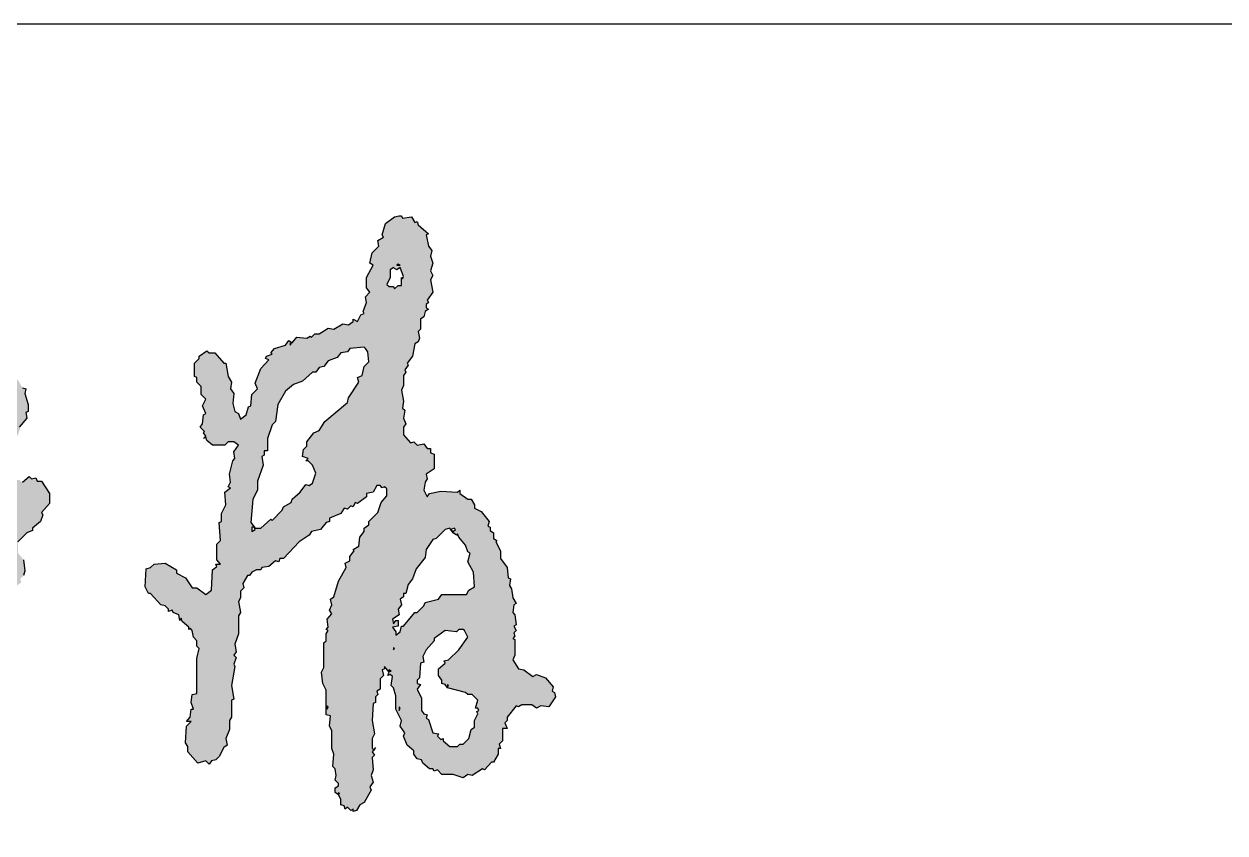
# Model space of a CAD drawing. Extents: x 36524600 to 36525730, y 2746759 to 2747713.
# Drawn here: x 36525607.57 to 36525613.44, y 2746864.18 to 2746868.13 of the extents above; entities that cross this region are included whole.
import ezdxf

# ---------------------------------------------------------------- set-up
doc = ezdxf.new("R2010")
doc.units = 0
doc.header["$LTSCALE"] = 1000
doc.header["$MEASUREMENT"] = 0
doc.layers.add('A0-13 图框-细线', color=7, linetype='Continuous')

# ---------------------------------------------------------------- blocks, each defined once
blk = doc.blocks.new('LYQ')
at = {"linetype": 'ByBlock'}
h = blk.add_hatch(color=7, dxfattribs=at)
h.dxf.hatch_style = 1
h.paths.add_polyline_path([(1323796.1, 391695.5), (1323802.1, 391703.5), (1323807.1, 391705.5), (1323812.1, 391713.5), (1323832.1, 391730.5), (1323833.1, 391734.5), (1323842.1, 391748.5), (1323841.1, 391752.5), (1323845.1, 391754.5), (1323847.1, 391762.5), (1323851.1, 391766.5), (1323850.1, 391775.5), (1323848.1, 391778.5), (1323847.1, 391779.5), (1323834.1, 391778.5), (1323832.1, 391775.5), (1323826.1, 391774.5), (1323823.1, 391770.5), (1323815.1, 391767.5), (1323811.1, 391762.5), (1323807.1, 391761.5), (1323804.1, 391757.5), (1323801.1, 391757.5), (1323792.1, 391749.5), (1323784.1, 391746.5), (1323777.1, 391740.5), (1323770.1, 391728.5), (1323768.1, 391713.5), (1323765.1, 391710.5), (1323761.1, 391698.5), (1323761.1, 391687.5), (1323758.1, 391687.5), (1323758.1, 391683.5), (1323756.1, 391682.5), (1323757.1, 391674.5), (1323752.1, 391660.5), (1323752.1, 391652.5), (1323748.1, 391644.5), (1323746.1, 391623.5), (1323750.1, 391618.5), (1323755.1, 391618.5), (1323764.1, 391626.5), (1323765.1, 391625.5), (1323774.1, 391634.5), (1323775.1, 391637.5), (1323782.1, 391641.5), (1323783.1, 391644.5), (1323790.1, 391650.5), (1323795.1, 391657.5), (1323798.1, 391656.5), (1323801.1, 391658.5), (1323804.1, 391667.5), (1323801.1, 391674.5), (1323797.1, 391678.5), (1323795.1, 391678.5), (1323797.1, 391680.5), (1323792.1, 391682.5), (1323793.1, 391688.5), (1323796.1, 391691.5)], flags=0)
h.paths.add_polyline_path([(1323909.1, 391684.5), (1323906.1, 391685.5), (1323906.1, 391689.5), (1323903.1, 391689.5), (1323900.1, 391693.5), (1323894.1, 391692.5), (1323891.1, 391695.5), (1323888.1, 391694.5), (1323882.1, 391701.5), (1323882.1, 391708.5), (1323884.1, 391711.5), (1323882.1, 391716.5), (1323883.1, 391723.5), (1323881.1, 391725.5), (1323882.1, 391731.5), (1323880.1, 391741.5), (1323882.1, 391745.5), (1323882.1, 391754.5), (1323884.1, 391757.5), (1323883.1, 391759.5), (1323886.1, 391763.5), (1323885.1, 391765.5), (1323890.1, 391771.5), (1323892.1, 391782.5), (1323895.1, 391784.5), (1323896.1, 391787.5), (1323895.1, 391793.5), (1323897.1, 391795.5), (1323897.1, 391804.5), (1323900.1, 391806.5), (1323901.1, 391811.5), (1323904.1, 391813.5), (1323902.1, 391814.5), (1323902.1, 391817.5), (1323904.1, 391819.5), (1323903.1, 391821.5), (1323908.1, 391828.5), (1323906.1, 391839.5), (1323908.1, 391843.5), (1323906.1, 391847.5), (1323908.1, 391854.5), (1323906.1, 391860.5), (1323907.1, 391865.5), (1323904.1, 391869.5), (1323902.1, 391879.5), (1323904.1, 391880.5), (1323895.1, 391888.5), (1323894.1, 391891.5), (1323892.1, 391890.5), (1323889.1, 391895.5), (1323881.1, 391894.5), (1323880.1, 391896.5), (1323878.1, 391896.5), (1323874.1, 391895.5), (1323866.1, 391889.5), (1323863.1, 391879.5), (1323864.1, 391877.5), (1323859.1, 391874.5), (1323860.1, 391869.5), (1323854.1, 391863.5), (1323852.1, 391854.5), (1323855.1, 391852.5), (1323849.1, 391841.5), (1323849.1, 391832.5), (1323852.1, 391828.5), (1323848.1, 391824.5), (1323849.1, 391819.5), (1323846.1, 391811.5), (1323847.1, 391809.5), (1323844.1, 391808.5), (1323841.1, 391802.5), (1323837.1, 391804.5), (1323837.1, 391802.5), (1323833.1, 391799.5), (1323828.1, 391800.5), (1323820.1, 391795.5), (1323815.1, 391796.5), (1323807.1, 391791.5), (1323803.1, 391791.5), (1323800.1, 391788.5), (1323799.1, 391789.5), (1323796.1, 391787.5), (1323787.1, 391788.5), (1323783.1, 391783.5), (1323780.1, 391785.5), (1323777.1, 391781.5), (1323767.1, 391778.5), (1323764.1, 391774.5), (1323765.1, 391773.5), (1323760.1, 391771.5), (1323759.1, 391769.5), (1323762.1, 391768.5), (1323755.1, 391760.5), (1323750.1, 391747.5), (1323752.1, 391742.5), (1323747.1, 391737.5), (1323746.1, 391727.5), (1323744.1, 391726.5), (1323742.1, 391719.5), (1323737.1, 391715.5), (1323735.1, 391720.5), (1323732.1, 391722.5), (1323730.1, 391729.5), (1323731.1, 391738.5), (1323728.1, 391742.5), (1323729.1, 391748.5), (1323726.1, 391753.5), (1323724.1, 391765.5), (1323722.1, 391765.5), (1323714.1, 391774.5), (1323709.1, 391774.5), (1323707.1, 391776.5), (1323700.1, 391771.5), (1323700.1, 391769.5), (1323696.1, 391765.5), (1323696.1, 391753.5), (1323698.1, 391752.5), (1323698.1, 391748.5), (1323702.1, 391744.5), (1323702.1, 391737.5), (1323706.1, 391733.5), (1323703.1, 391727.5), (1323706.1, 391720.5), (1323704.1, 391719.5), (1323703.1, 391711.5), (1323701.1, 391708.5), (1323705.1, 391704.5), (1323704.1, 391703.5), (1323706.1, 391700.5), (1323704.1, 391698.5), (1323706.1, 391699.5), (1323707.1, 391696.5), (1323712.1, 391692.5), (1323723.1, 391692.5), (1323726.1, 391695.5), (1323731.1, 391695.5), (1323735.1, 391692.5), (1323731.1, 391686.5), (1323732.1, 391680.5), (1323730.1, 391678.5), (1323727.1, 391666.5), (1323728.1, 391659.5), (1323726.1, 391655.5), (1323728.1, 391654.5), (1323723.1, 391650.5), (1323724.1, 391639.5), (1323720.1, 391631.5), (1323720.1, 391624.5), (1323718.1, 391623.5), (1323719.1, 391607.5), (1323716.1, 391604.5), (1323716.1, 391590.5), (1323719.1, 391586.5), (1323715.1, 391586.5), (1323716.1, 391584.5), (1323712.1, 391581.5), (1323711.1, 391563.5), (1323706.1, 391559.5), (1323698.1, 391565.5), (1323694.1, 391565.5), (1323688.1, 391574.5), (1323680.1, 391578.5), (1323680.1, 391581.5), (1323670.1, 391587.5), (1323660.1, 391586.5), (1323657.1, 391583.5), (1323653.1, 391582.5), (1323652.1, 391566.5), (1323655.1, 391560.5), (1323657.1, 391560.5), (1323666.1, 391550.5), (1323670.1, 391549.5), (1323673.1, 391546.5), (1323673.1, 391544.5), (1323676.1, 391545.5), (1323677.1, 391543.5), (1323682.1, 391541.5), (1323683.1, 391536.5), (1323684.1, 391538.5), (1323685.1, 391535.5), (1323691.1, 391530.5), (1323691.1, 391528.5), (1323692.1, 391529.5), (1323694.1, 391527.5), (1323695.1, 391521.5), (1323698.1, 391518.5), (1323698.1, 391513.5), (1323700.1, 391511.5), (1323698.1, 391502.5), (1323698.1, 391471.5), (1323694.1, 391470.5), (1323693.1, 391463.5), (1323695.1, 391457.5), (1323693.1, 391457.5), (1323692.1, 391450.5), (1323689.1, 391446.5), (1323693.1, 391446.5), (1323689.1, 391442.5), (1323688.1, 391427.5), (1323690.1, 391424.5), (1323690.1, 391419.5), (1323699.1, 391409.5), (1323706.1, 391411.5), (1323709.1, 391408.5), (1323711.1, 391411.5), (1323715.1, 391412.5), (1323718.1, 391415.5), (1323722.1, 391423.5), (1323725.1, 391425.5), (1323724.1, 391431.5), (1323727.1, 391439.5), (1323727.1, 391447.5), (1323729.1, 391450.5), (1323729.1, 391465.5), (1323731.1, 391466.5), (1323729.1, 391478.5), (1323732.1, 391495.5), (1323731.1, 391497.5), (1323733.1, 391503.5), (1323731.1, 391505.5), (1323733.1, 391508.5), (1323732.1, 391515.5), (1323735.1, 391524.5), (1323735.1, 391540.5), (1323737.1, 391543.5), (1323735.1, 391553.5), (1323737.1, 391556.5), (1323737.1, 391562.5), (1323740.1, 391565.5), (1323739.1, 391569.5), (1323743.1, 391576.5), (1323745.1, 391576.5), (1323747.1, 391579.5), (1323751.1, 391581.5), (1323755.1, 391581.5), (1323756.1, 391583.5), (1323762.1, 391584.5), (1323768.1, 391589.5), (1323771.1, 391588.5), (1323772.1, 391591.5), (1323775.1, 391591.5), (1323789.1, 391606.5), (1323798.1, 391612.5), (1323800.1, 391615.5), (1323808.1, 391617.5), (1323813.1, 391623.5), (1323816.1, 391624.5), (1323816.1, 391627.5), (1323826.1, 391631.5), (1323829.1, 391636.5), (1323832.1, 391635.5), (1323835.1, 391638.5), (1323837.1, 391637.5), (1323839.1, 391641.5), (1323841.1, 391640.5), (1323849.1, 391646.5), (1323849.1, 391649.5), (1323855.1, 391650.5), (1323858.1, 391656.5), (1323861.1, 391656.5), (1323863.1, 391654.5), (1323865.1, 391655.5), (1323867.1, 391653.5), (1323867.1, 391647.5), (1323862.1, 391641.5), (1323859.1, 391632.5), (1323851.1, 391624.5), (1323851.1, 391621.5), (1323847.1, 391618.5), (1323847.1, 391615.5), (1323843.1, 391610.5), (1323842.1, 391602.5), (1323837.1, 391599.5), (1323838.1, 391598.5), (1323834.1, 391593.5), (1323834.1, 391589.5), (1323830.1, 391587.5), (1323831.1, 391583.5), (1323824.1, 391571.5), (1323820.1, 391557.5), (1323817.1, 391555.5), (1323818.1, 391550.5), (1323816.1, 391545.5), (1323818.1, 391542.5), (1323814.1, 391537.5), (1323815.1, 391530.5), (1323813.1, 391528.5), (1323815.1, 391527.5), (1323813.1, 391524.5), (1323813.1, 391518.5), (1323811.1, 391516.5), (1323811.1, 391494.5), (1323809.1, 391490.5), (1323810.1, 391480.5), (1323813.1, 391474.5), (1323813.1, 391452.5), (1323817.1, 391451.5), (1323816.1, 391442.5), (1323818.1, 391438.5), (1323818.1, 391422.5), (1323820.1, 391417.5), (1323819.1, 391406.5), (1323821.1, 391404.5), (1323822.1, 391398.5), (1323821.1, 391394.5), (1323824.1, 391391.5), (1323824.1, 391389.5), (1323821.1, 391387.5), (1323821.1, 391383.5), (1323824.1, 391381.5), (1323826.1, 391377.5), (1323826.1, 391372.5), (1323829.1, 391371.5), (1323830.1, 391368.5), (1323832.1, 391370.5), (1323835.1, 391367.5), (1323837.1, 391368.5), (1323837.1, 391366.5), (1323840.1, 391367.5), (1323843.1, 391372.5), (1323847.1, 391374.5), (1323853.1, 391385.5), (1323852.1, 391388.5), (1323855.1, 391392.5), (1323853.1, 391398.5), (1323855.1, 391403.5), (1323854.1, 391414.5), (1323856.1, 391416.5), (1323854.1, 391419.5), (1323855.8, 391421.6), (1323854.1, 391422.5), (1323854.1, 391431.5), (1323856.1, 391435.5), (1323854.1, 391447.5), (1323855.1, 391462.5), (1323857.1, 391463.5), (1323857.1, 391468.5), (1323859.1, 391470.5), (1323858.1, 391473.5), (1323861.1, 391475.5), (1323861.1, 391484.5), (1323864.1, 391487.5), (1323863.1, 391492.5), (1323865.1, 391493.5), (1323865.1, 391495.5), (1323868.3, 391491.6), (1323869.1, 391492.5), (1323871.1, 391491.5), (1323868.3, 391491.5), (1323869.1, 391490.5), (1323868.1, 391487.5), (1323870.1, 391488.5), (1323872.1, 391486.5), (1323871.1, 391478.5), (1323873.1, 391476.5), (1323875.1, 391469.5), (1323875.1, 391457.5), (1323880.1, 391447.5), (1323879.1, 391442.5), (1323883.1, 391436.5), (1323882.1, 391433.5), (1323885.1, 391425.5), (1323891.1, 391420.5), (1323891.1, 391417.5), (1323894.1, 391413.5), (1323898.1, 391412.5), (1323899.1, 391409.5), (1323905.1, 391404.5), (1323908.1, 391404.5), (1323909.1, 391402.5), (1323912.1, 391403.5), (1323916.1, 391399.5), (1323926.1, 391399.5), (1323935.1, 391396.5), (1323939.1, 391399.5), (1323943.1, 391398.5), (1323952.1, 391404.5), (1323954.1, 391403.5), (1323960.1, 391410.5), (1323962.1, 391410.5), (1323966.1, 391417.5), (1323966.1, 391422.5), (1323968.1, 391422.5), (1323967.1, 391426.5), (1323970.1, 391429.5), (1323970.1, 391440.5), (1323974.1, 391440.5), (1323972.1, 391445.5), (1323974.1, 391447.5), (1323974.1, 391450.5), (1323982.1, 391460.5), (1323984.1, 391459.5), (1323987.1, 391461.5), (1323996.1, 391461.5), (1324000.1, 391458.5), (1324004.1, 391460.5), (1324011.1, 391459.5), (1324017.1, 391468.5), (1324016.1, 391472.5), (1324014.1, 391473.5), (1324015.1, 391477.5), (1324008.1, 391485.5), (1324000.1, 391488.5), (1323997.1, 391486.5), (1323989.1, 391492.5), (1323984.1, 391493.5), (1323979.1, 391501.5), (1323981.1, 391505.5), (1323981.1, 391519.5), (1323979.1, 391520.5), (1323981.1, 391522.5), (1323980.1, 391525.5), (1323982.1, 391527.5), (1323980.1, 391531.5), (1323982.1, 391532.5), (1323981.1, 391541.5), (1323979.1, 391543.5), (1323980.1, 391550.5), (1323982.1, 391551.5), (1323979.1, 391556.5), (1323978.1, 391564.5), (1323976.1, 391567.5), (1323977.1, 391573.5), (1323975.1, 391574.5), (1323974.1, 391583.5), (1323968.1, 391591.5), (1323968.1, 391598.5), (1323964.1, 391606.5), (1323965.1, 391607.5), (1323962.1, 391609.5), (1323962.1, 391614.5), (1323959.1, 391616.5), (1323959.1, 391619.5), (1323957.1, 391620.5), (1323958.1, 391624.5), (1323951.1, 391633.5), (1323945.1, 391636.5), (1323945.1, 391639.5), (1323942.1, 391644.5), (1323939.1, 391644.5), (1323932.1, 391649.5), (1323932.1, 391652.5), (1323930.1, 391650.5), (1323915.1, 391651.5), (1323905.1, 391649.5), (1323903.1, 391646.5), (1323900.1, 391652.5), (1323901.1, 391659.5), (1323903.1, 391662.5), (1323902.1, 391666.5), (1323909.1, 391671.5)])
h.paths.add_polyline_path([(1323812.1, 391713.5), (1323807.1, 391705.5), (1323802.1, 391703.5), (1323796.1, 391695.5), (1323796.1, 391691.5), (1323793.1, 391688.5), (1323792.1, 391682.5), (1323797.1, 391680.5), (1323795.1, 391678.5), (1323797.1, 391678.5), (1323801.1, 391674.5), (1323804.1, 391667.5), (1323801.1, 391658.5), (1323798.1, 391656.5), (1323795.1, 391657.5), (1323790.1, 391650.5), (1323783.1, 391644.5), (1323782.1, 391641.5), (1323775.1, 391637.5), (1323774.1, 391634.5), (1323765.1, 391625.5), (1323764.1, 391626.5), (1323755.1, 391618.5), (1323750.1, 391618.5), (1323749.3, 391619.5), (1323749.1, 391619.5), (1323750.1, 391617.5), (1323747.1, 391615.5), (1323747.1, 391619.5), (1323749.3, 391619.5), (1323746.1, 391623.5), (1323748.1, 391644.5), (1323752.1, 391652.5), (1323752.1, 391660.5), (1323757.1, 391674.5), (1323756.1, 391682.5), (1323758.1, 391683.5), (1323758.1, 391687.5), (1323761.1, 391687.5), (1323761.1, 391698.5), (1323765.1, 391710.5), (1323768.1, 391713.5), (1323770.1, 391728.5), (1323777.1, 391740.5), (1323784.1, 391746.5), (1323792.1, 391749.5), (1323801.1, 391757.5), (1323804.1, 391757.5), (1323807.1, 391761.5), (1323811.1, 391762.5), (1323815.1, 391767.5), (1323823.1, 391770.5), (1323826.1, 391774.5), (1323832.1, 391775.5), (1323834.1, 391778.5), (1323847.1, 391779.5), (1323848.1, 391778.5), (1323850.1, 391775.5), (1323851.1, 391766.5), (1323847.1, 391762.5), (1323845.1, 391754.5), (1323841.1, 391752.5), (1323842.1, 391748.5), (1323833.1, 391734.5), (1323832.1, 391730.5)], flags=16)
h.paths.add_polyline_path([(1323927.1, 391618.5), (1323928.1, 391617.5), (1323926.1, 391615.5), (1323924.1, 391617.5)], flags=16)
h.paths.add_polyline_path([(1323908.1, 391608.5), (1323911.1, 391609.5), (1323919.1, 391617.5), (1323923.1, 391618.5), (1323926.1, 391614.5), (1323929.1, 391612.5), (1323930.1, 391613.5), (1323931.1, 391610.5), (1323937.1, 391603.5), (1323939.1, 391597.5), (1323941.1, 391596.5), (1323939.1, 391588.5), (1323944.1, 391579.5), (1323945.1, 391566.5), (1323940.1, 391563.5), (1323938.1, 391559.5), (1323916.1, 391559.5), (1323913.1, 391555.5), (1323901.1, 391552.5), (1323900.1, 391549.5), (1323894.1, 391543.5), (1323892.1, 391543.5), (1323882.1, 391531.5), (1323880.1, 391531.5), (1323879.1, 391526.5), (1323875.1, 391523.5), (1323875.1, 391526.5), (1323872.1, 391530.5), (1323877.1, 391531.5), (1323877.1, 391536.5), (1323875.1, 391536.5), (1323873.1, 391533.5), (1323872.1, 391537.5), (1323878.1, 391541.5), (1323877.1, 391546.5), (1323880.1, 391550.5), (1323879.1, 391555.5), (1323882.1, 391557.5), (1323882.1, 391560.5), (1323884.1, 391560.5), (1323886.1, 391568.5), (1323890.1, 391573.5), (1323893.1, 391582.5), (1323901.1, 391592.5), (1323902.1, 391599.5)], flags=16)
h.paths.add_polyline_path([(1323781.1, 391781.5), (1323781.1, 391783.5), (1323782.1, 391782.5)], flags=16)
h.paths.add_polyline_path([(1323874.1, 391831.5), (1323873.1, 391833.5), (1323869.1, 391833.5), (1323867.1, 391835.5), (1323870.1, 391841.5), (1323870.1, 391848.5), (1323873.1, 391850.5), (1323874.1, 391849.5), (1323876.1, 391848.5), (1323879.1, 391850.5), (1323882.1, 391842.5), (1323881.1, 391840.5), (1323880.1, 391841.5), (1323880.1, 391834.5), (1323877.1, 391834.5)], flags=16)
h.paths.add_polyline_path([(1323919.1, 391527.5), (1323929.1, 391526.5), (1323931.1, 391528.5), (1323935.1, 391528.5), (1323936.1, 391527.5), (1323939.1, 391521.5), (1323931.1, 391510.5), (1323922.1, 391501.5), (1323918.1, 391500.5), (1323919.1, 391498.5), (1323913.1, 391493.5), (1323913.1, 391487.5), (1323916.1, 391483.5), (1323916.1, 391480.5), (1323919.1, 391479.5), (1323921.1, 391476.5), (1323937.1, 391472.5), (1323939.1, 391470.5), (1323943.1, 391470.5), (1323948.1, 391465.5), (1323946.1, 391458.5), (1323948.1, 391458.5), (1323949.1, 391456.5), (1323947.1, 391455.5), (1323948.1, 391453.5), (1323945.1, 391447.5), (1323945.1, 391441.5), (1323942.1, 391439.5), (1323940.1, 391431.5), (1323935.1, 391426.5), (1323932.1, 391426.5), (1323930.1, 391424.5), (1323923.1, 391424.5), (1323917.1, 391429.5), (1323917.1, 391431.5), (1323915.1, 391430.5), (1323912.1, 391433.5), (1323913.1, 391435.5), (1323908.1, 391436.5), (1323904.1, 391448.5), (1323902.1, 391449.5), (1323903.1, 391452.5), (1323900.1, 391453.5), (1323898.1, 391456.5), (1323898.1, 391467.5), (1323894.1, 391475.5), (1323897.1, 391479.5), (1323894.1, 391480.5), (1323894.1, 391483.5), (1323896.1, 391485.5), (1323897.1, 391498.5), (1323900.1, 391499.5), (1323899.1, 391504.5), (1323902.1, 391510.5), (1323909.1, 391518.5), (1323909.1, 391520.5)], flags=16)
h.paths.add_polyline_path([(1323876.1, 391852.5), (1323877.1, 391853.5), (1323879.1, 391852.5)], flags=16)
h.paths.add_polyline_path([(1323873.1, 391512.5), (1323874.1, 391511.5), (1323873.1, 391510.5)], flags=16)
h.paths.add_polyline_path([(1323921.1, 391479.5), (1323922.1, 391478.5), (1323921.1, 391477.5)], flags=16)
h.paths.add_polyline_path([(1323878.1, 391459.5), (1323879.1, 391458.5), (1323878.1, 391456.5)], flags=16)
h.paths.add_polyline_path([(1323814.1, 391460.5), (1323815.1, 391459.5), (1323814.1, 391457.5)], flags=16)
h = blk.add_hatch(color=7, dxfattribs=at)
h.dxf.hatch_style = 1
h.paths.add_polyline_path([(1323517.1, 391667.5), (1323520.1, 391669.5), (1323519.1, 391670.5), (1323528.1, 391681.5), (1323529.1, 391687.5), (1323533.1, 391691.5), (1323533.1, 391695.5), (1323539.1, 391701.5), (1323541.1, 391707.5), (1323540.1, 391708.5), (1323547.1, 391716.5), (1323546.1, 391721.5), (1323548.1, 391722.5), (1323548.1, 391728.5), (1323545.1, 391738.5), (1323546.1, 391742.5), (1323543.1, 391743.5), (1323539.1, 391750.5), (1323531.1, 391752.5), (1323529.1, 391755.5), (1323525.1, 391755.5), (1323517.1, 391760.5), (1323515.1, 391759.5), (1323510.1, 391762.5), (1323506.1, 391762.5), (1323503.1, 391760.5), (1323498.1, 391763.5), (1323496.1, 391760.5), (1323491.1, 391759.5), (1323488.1, 391762.5), (1323486.1, 391761.5), (1323484.1, 391762.5), (1323481.1, 391760.5), (1323460.1, 391761.5), (1323446.1, 391756.5), (1323443.1, 391758.5), (1323443.1, 391754.5), (1323437.1, 391755.5), (1323424.1, 391746.5), (1323423.1, 391748.5), (1323421.1, 391744.5), (1323413.1, 391742.5), (1323411.1, 391739.5), (1323410.1, 391740.5), (1323404.1, 391735.5), (1323404.1, 391732.5), (1323399.1, 391730.5), (1323398.1, 391727.5), (1323387.1, 391717.5), (1323388.1, 391715.5), (1323382.1, 391711.5), (1323383.1, 391710.5), (1323378.1, 391705.5), (1323379.1, 391700.5), (1323375.1, 391699.5), (1323373.1, 391696.5), (1323376.1, 391694.5), (1323371.1, 391686.5), (1323371.1, 391678.5), (1323369.1, 391677.5), (1323370.1, 391675.5), (1323367.1, 391671.5), (1323367.1, 391659.5), (1323365.1, 391657.5), (1323366.1, 391640.5), (1323363.1, 391620.5), (1323366.1, 391615.5), (1323363.1, 391613.5), (1323363.1, 391604.5), (1323361.1, 391599.5), (1323362.1, 391592.5), (1323360.1, 391582.5), (1323362.1, 391575.5), (1323361, 391573.7), (1323362.1, 391571.5), (1323358.1, 391563.5), (1323358.1, 391546.5), (1323356.1, 391544.5), (1323349.1, 391546.5), (1323343.1, 391554.5), (1323344.1, 391557.5), (1323340.1, 391560.5), (1323340.1, 391565.5), (1323338.1, 391566.5), (1323337.1, 391577.5), (1323335.1, 391578.5), (1323333.1, 391584.5), (1323334.1, 391586.5), (1323329.1, 391590.5), (1323327.1, 391595.5), (1323328.1, 391602.5), (1323323.1, 391608.5), (1323325.1, 391612.5), (1323322.1, 391612.5), (1323321.1, 391624.5), (1323317.1, 391631.5), (1323317.1, 391635.5), (1323314.1, 391638.5), (1323315.1, 391639.5), (1323312.1, 391644.5), (1323312.1, 391655.5), (1323309.1, 391655.5), (1323308.1, 391666.5), (1323305.1, 391671.5), (1323306.1, 391675.5), (1323302.1, 391681.5), (1323303.1, 391685.5), (1323298.1, 391692.5), (1323298.1, 391697.5), (1323295.1, 391700.5), (1323294.1, 391706.5), (1323291.1, 391708.5), (1323290.1, 391713.5), (1323287.1, 391714.5), (1323287.1, 391717.5), (1323284.1, 391717.5), (1323285.1, 391720.5), (1323283.1, 391722.5), (1323275.1, 391724.5), (1323273.1, 391726.5), (1323272.1, 391724.5), (1323268.1, 391723.5), (1323267.1, 391726.5), (1323257.1, 391717.5), (1323255.1, 391701.5), (1323257.1, 391700.5), (1323259.1, 391690.5), (1323264.1, 391685.5), (1323264.1, 391682.5), (1323268.1, 391679.5), (1323267.1, 391676.5), (1323271.1, 391672.5), (1323270.1, 391667.5), (1323273.1, 391663.5), (1323273.1, 391666.5), (1323274.1, 391665.5), (1323273.1, 391663.5), (1323274.1, 391658.5), (1323277.1, 391655.5), (1323275.1, 391652.5), (1323279.1, 391650.5), (1323278.1, 391646.5), (1323282.1, 391638.5), (1323282.1, 391634.5), (1323289.1, 391624.5), (1323287.1, 391619.5), (1323293.1, 391614.5), (1323293.1, 391600.5), (1323296.1, 391597.5), (1323296.1, 391588.5), (1323299.1, 391585.5), (1323299.1, 391575.5), (1323304.1, 391570.5), (1323304.1, 391564.5), (1323310.1, 391558.5), (1323310.1, 391560.5), (1323311.1, 391559.5), (1323310.1, 391558.5), (1323310.1, 391551.5), (1323312.1, 391554.5), (1323314.1, 391552.5), (1323315.1, 391551.5), (1323314.1, 391550.5), (1323314.1, 391547.5), (1323326.1, 391531.5), (1323326.1, 391528.5), (1323330.1, 391525.5), (1323330.1, 391521.5), (1323333.1, 391517.5), (1323337.1, 391515.5), (1323336.1, 391513.5), (1323340.1, 391511.5), (1323340.1, 391508.5), (1323347.1, 391505.5), (1323357.1, 391505.5), (1323359.1, 391503.5), (1323370.1, 391506.5), (1323378.1, 391501.5), (1323375.1, 391500.5), (1323373.1, 391497.5), (1323378.1, 391493.5), (1323375.5, 391490.8), (1323376.1, 391490.5), (1323377.1, 391484.5), (1323381.3, 391481.7), (1323380.1, 391480.5), (1323380.1, 391476.5), (1323384.1, 391477.5), (1323389.1, 391473.5), (1323391.1, 391474.5), (1323393.1, 391472.5), (1323400.1, 391470.5), (1323422.1, 391476.5), (1323428.1, 391476.5), (1323430.1, 391479.5), (1323436.1, 391482.5), (1323441.1, 391482.5), (1323443.1, 391484.5), (1323443.1, 391488.5), (1323448.1, 391488.5), (1323456.1, 391497.5), (1323462.1, 391498.5), (1323467.1, 391504.5), (1323470.1, 391504.5), (1323472.1, 391507.5), (1323474.1, 391506.5), (1323476.1, 391509.5), (1323481.1, 391506.5), (1323482.1, 391509.5), (1323484.1, 391508.5), (1323490.1, 391502.5), (1323489.1, 391497.5), (1323491.1, 391495.5), (1323488.1, 391492.5), (1323492.1, 391486.5), (1323492.1, 391476.5), (1323496.1, 391467.5), (1323496.1, 391460.5), (1323498.1, 391459.5), (1323500.1, 391452.5), (1323502.1, 391451.5), (1323501.1, 391449.5), (1323504.1, 391442.5), (1323503.1, 391437.5), (1323505.1, 391437.5), (1323503.1, 391435.5), (1323505.1, 391433.5), (1323504.1, 391428.5), (1323508.1, 391424.5), (1323508.1, 391421.5), (1323506.1, 391419.5), (1323506.1, 391412.5), (1323508.1, 391411.5), (1323506.1, 391406.5), (1323507.1, 391402.5), (1323505.1, 391398.5), (1323506.1, 391389.5), (1323494.1, 391381.5), (1323488.1, 391382.5), (1323487.1, 391384.5), (1323482.1, 391384.5), (1323475.1, 391390.5), (1323472.1, 391390.5), (1323457.1, 391399.5), (1323455.1, 391403.5), (1323450.1, 391405.5), (1323450.1, 391408.5), (1323447.1, 391409.5), (1323442.1, 391416.5), (1323436.1, 391418.5), (1323432.1, 391423.5), (1323429.1, 391422.5), (1323428.1, 391425.5), (1323416.1, 391433.5), (1323416.5, 391434.1), (1323408.1, 391443.5), (1323405.1, 391443.5), (1323402.1, 391448.5), (1323400.1, 391448.5), (1323397.1, 391451.5), (1323393.1, 391450.5), (1323390.1, 391453.5), (1323385.1, 391454.5), (1323378.1, 391460.5), (1323374.1, 391460.5), (1323370.1, 391466.5), (1323356.1, 391470.5), (1323354.1, 391473.5), (1323348.1, 391472.5), (1323346.1, 391474.5), (1323341.1, 391475.5), (1323337.1, 391473.5), (1323332.1, 391475.5), (1323321.1, 391472.5), (1323319.1, 391468.5), (1323317.1, 391468.5), (1323314.1, 391462.5), (1323316.1, 391453.5), (1323328.1, 391447.5), (1323342.1, 391447.5), (1323347.1, 391449.5), (1323350.1, 391448), (1323350.1, 391450.5), (1323352.1, 391449.5), (1323350.5, 391447.8), (1323353.1, 391446.5), (1323355.1, 391448.5), (1323361.1, 391442.5), (1323364.1, 391443.5), (1323366.1, 391438.5), (1323371.1, 391439.5), (1323374.1, 391436.5), (1323373.1, 391434.5), (1323381.1, 391428.5), (1323381.1, 391425.5), (1323384.1, 391425.5), (1323387.1, 391420.5), (1323390.1, 391419.5), (1323389.1, 391415.5), (1323393.1, 391415.5), (1323395.1, 391413.5), (1323394.1, 391411.5), (1323404.1, 391406.5), (1323409.1, 391396.5), (1323418.1, 391393.5), (1323428.1, 391383.5), (1323435.1, 391379.5), (1323437.1, 391375.5), (1323443.1, 391375.5), (1323448.1, 391368.5), (1323451.1, 391369.5), (1323457.1, 391366.5), (1323461.1, 391360.5), (1323472.1, 391357.5), (1323478.1, 391351.5), (1323481.1, 391352.5), (1323488.1, 391349.5), (1323490.1, 391350.5), (1323491.1, 391348.5), (1323499.1, 391349.5), (1323506.1, 391347.5), (1323507.1, 391349.5), (1323512.1, 391350.5), (1323518.1, 391355.5), (1323524.1, 391363.5), (1323524.1, 391367.5), (1323526.1, 391370.5), (1323531.1, 391374.5), (1323530.1, 391378.5), (1323533.1, 391380.5), (1323532.1, 391387.5), (1323534.1, 391389.5), (1323532.1, 391396.5), (1323536.1, 391401.5), (1323534.1, 391407.5), (1323536.1, 391409.5), (1323536.1, 391414.5), (1323534.1, 391417.5), (1323536.1, 391418.5), (1323533.1, 391430.5), (1323534.1, 391431.5), (1323532.1, 391433.5), (1323534.1, 391437.5), (1323531.1, 391439.5), (1323531.1, 391448.5), (1323529.1, 391451.5), (1323530.1, 391460.5), (1323526.1, 391465.5), (1323526.1, 391483.5), (1323523.1, 391491.5), (1323524.1, 391498.5), (1323520.1, 391514.5), (1323521.1, 391522.5), (1323518.1, 391523.5), (1323520.1, 391526.5), (1323519.1, 391531.5), (1323523.1, 391543.5), (1323530.1, 391550.5), (1323530.1, 391553.5), (1323533.1, 391555.5), (1323533.1, 391559.5), (1323537.1, 391563.5), (1323538.1, 391567.5), (1323542.1, 391570.5), (1323541.1, 391573.5), (1323544.1, 391576.5), (1323545.1, 391580.5), (1323544.1, 391590.5), (1323539.1, 391596.5), (1323539.1, 391606.5), (1323547.1, 391614.5), (1323552.1, 391616.5), (1323552.1, 391618.5), (1323559.1, 391624.5), (1323561.1, 391630.5), (1323560.1, 391632.5), (1323567.1, 391640.5), (1323567.1, 391649.5), (1323560.1, 391660.5), (1323556.1, 391660.5), (1323555.1, 391663.5), (1323551.1, 391662.5), (1323549.1, 391664.5), (1323543.1, 391659.5), (1323540.1, 391661.5), (1323531.1, 391660.5), (1323531.1, 391657.5), (1323527.1, 391657.5), (1323517.1, 391662.5)])
h.paths.add_polyline_path([(1323487.1, 391676.5), (1323481.1, 391669.5), (1323480.1, 391670.5), (1323475.1, 391666.5), (1323473.1, 391660.5), (1323469.1, 391658.5), (1323469.1, 391655.5), (1323461.1, 391649.5), (1323459.1, 391649.5), (1323458.1, 391646.5), (1323450.1, 391640.5), (1323448.1, 391636.5), (1323443.1, 391635.5), (1323438.1, 391630.5), (1323437.1, 391632.5), (1323435.1, 391632.5), (1323434.1, 391629.5), (1323429.1, 391625.5), (1323421.1, 391623.5), (1323412.1, 391617.5), (1323409.1, 391617.5), (1323408.1, 391615.5), (1323395.1, 391615.5), (1323391.1, 391621.5), (1323391.1, 391641.5), (1323394.1, 391648.5), (1323394.1, 391656.5), (1323397.1, 391663.5), (1323400.1, 391666.5), (1323399.1, 391667.5), (1323401.1, 391676.5), (1323405.1, 391683.5), (1323406.1, 391693.5), (1323410.1, 391696.5), (1323411.1, 391700.5), (1323416.1, 391702.5), (1323420.1, 391706.5), (1323427.1, 391716.5), (1323430.1, 391716.5), (1323430.1, 391719.5), (1323434.1, 391721.5), (1323436.1, 391724.5), (1323441.1, 391724.5), (1323442.1, 391726.5), (1323443.1, 391725.5), (1323450.1, 391729.5), (1323459.1, 391728.5), (1323462.1, 391730.5), (1323473.1, 391730.5), (1323475.1, 391732.5), (1323480.1, 391730.5), (1323487.1, 391733.5), (1323490.1, 391732.5), (1323493.1, 391734.5), (1323505.1, 391735.5), (1323506.1, 391734.5), (1323513.1, 391732.5), (1323516.1, 391729.5), (1323516.1, 391723.5), (1323513.1, 391717.5), (1323514.1, 391714.5), (1323512.1, 391710.5), (1323504.1, 391704.5), (1323503.1, 391700.5), (1323489.6, 391682.7), (1323490.1, 391680.5), (1323487.1, 391677.5)], flags=16)
h.paths.add_polyline_path([(1323383.1, 391513.5), (1323385.1, 391512.5), (1323382.1, 391511.5), (1323382.1, 391514.7), (1323382, 391514.6)], flags=16)
h.paths.add_polyline_path([(1323489.1, 391611.5), (1323490.1, 391610.5), (1323489.1, 391609.5)], flags=16)
h.paths.add_polyline_path([(1323485.1, 391607.5), (1323486.1, 391606.5), (1323485.1, 391605.5)], flags=16)
h.paths.add_polyline_path([(1323457.1, 391589.5), (1323458.1, 391588.5), (1323457.1, 391587.5)], flags=16)
h.paths.add_polyline_path([(1323471.1, 391562.5), (1323472.1, 391561.5), (1323474.1, 391559.5), (1323473.1, 391558.5), (1323479.1, 391552.5), (1323479.1, 391549.5), (1323475.1, 391546.5), (1323473.1, 391538.5), (1323469.1, 391537.5), (1323467.1, 391534.5), (1323466.1, 391536.5), (1323462.1, 391536.5), (1323459.1, 391534.5), (1323459.1, 391531.5), (1323458.8, 391531.8), (1323453.1, 391528.5), (1323451.1, 391530.5), (1323448.1, 391525.5), (1323442.4, 391522.2), (1323443.1, 391521.5), (1323442.1, 391520.5), (1323442.1, 391522), (1323441.1, 391521.5), (1323435.1, 391520.5), (1323433.1, 391516.5), (1323426.1, 391517.5), (1323429.1, 391520.5), (1323427.1, 391524.5), (1323429.1, 391525.5), (1323430.1, 391530.5), (1323433.1, 391532.5), (1323433.1, 391536.5), (1323435.1, 391539.5), (1323438.1, 391538.5), (1323442.1, 391543.5), (1323445.1, 391544.5), (1323449.1, 391550.5), (1323463.1, 391560.5), (1323467.1, 391559.5)], flags=16)
h.paths.add_polyline_path([(1323492.1, 391501.5), (1323493.1, 391500.5), (1323492.1, 391499.5)], flags=16)
h.paths.add_polyline_path([(1323285.1, 391636.5), (1323284.1, 391635.5), (1323284.1, 391637.5)], flags=16)
h.paths.add_polyline_path([(1323273.1, 391667.5), (1323272.1, 391666.5), (1323272.1, 391668.5)], flags=16)
h.paths.add_polyline_path([(1323376.1, 391435.5), (1323377.1, 391434.5), (1323376.1, 391433.5)], flags=16)
h.paths.add_polyline_path([(1323427.1, 391565.5), (1323437.1, 391573.5), (1323441.1, 391574.5), (1323443.1, 391579.5), (1323446.1, 391578.5), (1323449.1, 391581.5), (1323449.1, 391583.5), (1323455.1, 391586.5), (1323455.1, 391590.5), (1323462.1, 391591.5), (1323466.1, 391596.5), (1323469.1, 391598.5), (1323474.1, 391597.5), (1323476.1, 391602.5), (1323478.1, 391601.5), (1323481.1, 391604.5), (1323481.1, 391606.5), (1323484.1, 391606.5), (1323482.1, 391611.5), (1323484.1, 391614.5), (1323481.1, 391615.5), (1323480.1, 391616.5), (1323476.1, 391616.5), (1323475.1, 391613.5), (1323471.1, 391615.5), (1323468.1, 391611.5), (1323465.1, 391612.5), (1323459.1, 391608.5), (1323455.1, 391603.5), (1323453.1, 391604.5), (1323452.1, 391602.5), (1323446.1, 391600.5), (1323444.1, 391597.5), (1323441.1, 391598.5), (1323438.1, 391596.5), (1323438.1, 391594.5), (1323434.1, 391596.5), (1323432.1, 391593.5), (1323428.1, 391594.5), (1323423.1, 391591.5), (1323418.1, 391592.5), (1323416.1, 391589.5), (1323407.1, 391589.5), (1323403.1, 391584.5), (1323404.1, 391586.5), (1323402.1, 391587.5), (1323387.1, 391575.5), (1323387.1, 391570.5), (1323386.1, 391568.5), (1323384.1, 391567.5), (1323387.1, 391565.5), (1323387.1, 391558.5), (1323386.1, 391554.5), (1323384.1, 391553.5), (1323385.1, 391546.5), (1323384.1, 391542.5), (1323382.1, 391541.5), (1323383.1, 391537.5), (1323380.1, 391532.5), (1323379.1, 391518.5), (1323381.1, 391517.5), (1323381.1, 391514.5), (1323386.1, 391515.5), (1323394.1, 391523.5), (1323394.1, 391528.5), (1323398.1, 391531.5), (1323398.1, 391534.5), (1323399.1, 391538.5), (1323401.1, 391540.5), (1323402.1, 391538.5), (1323406.1, 391541.5), (1323407.1, 391549.5), (1323411.1, 391549.5), (1323417.1, 391556.5), (1323425.1, 391561.5)], flags=16)
h.paths.add_polyline_path([(1323459.1, 391649.5), (1323461.1, 391649.5), (1323469.1, 391655.5), (1323469.1, 391658.5), (1323473.1, 391660.5), (1323475.1, 391666.5), (1323480.1, 391670.5), (1323481.1, 391669.5), (1323487.1, 391676.5), (1323487.1, 391679.5), (1323488.1, 391678.5), (1323490.1, 391680.5), (1323489.1, 391684.5), (1323490.1, 391683.5), (1323503.1, 391700.5), (1323504.1, 391704.5), (1323512.1, 391710.5), (1323514.1, 391714.5), (1323513.1, 391717.5), (1323516.1, 391723.5), (1323516.1, 391729.5), (1323513.1, 391732.5), (1323506.1, 391734.5), (1323505.1, 391735.5), (1323493.1, 391734.5), (1323490.1, 391732.5), (1323487.1, 391733.5), (1323480.1, 391730.5), (1323475.1, 391732.5), (1323473.1, 391730.5), (1323462.1, 391730.5), (1323459.1, 391728.5), (1323450.1, 391729.5), (1323443.1, 391725.5), (1323442.1, 391726.5), (1323441.1, 391724.5), (1323436.1, 391724.5), (1323434.1, 391721.5), (1323430.1, 391719.5), (1323430.1, 391716.5), (1323427.1, 391716.5), (1323420.1, 391706.5), (1323416.1, 391702.5), (1323411.1, 391700.5), (1323410.1, 391696.5), (1323406.1, 391693.5), (1323405.1, 391683.5), (1323401.1, 391676.5), (1323399.1, 391667.5), (1323400.1, 391666.5), (1323397.1, 391663.5), (1323394.1, 391656.5), (1323394.1, 391648.5), (1323391.1, 391641.5), (1323391.1, 391621.5), (1323395.1, 391615.5), (1323408.1, 391615.5), (1323409.1, 391617.5), (1323412.1, 391617.5), (1323421.1, 391623.5), (1323429.1, 391625.5), (1323434.1, 391629.5), (1323435.1, 391632.5), (1323437.1, 391632.5), (1323438.1, 391630.5), (1323443.1, 391635.5), (1323448.1, 391636.5), (1323450.1, 391640.5), (1323458.1, 391646.5)], flags=0)
at = {"linetype": 'Continuous'}
for points in [[(1323878.1, 391896.5), (1323880.1, 391896.5), (1323881.1, 391894.5), (1323889.1, 391895.5), (1323892.1, 391890.5), (1323894.1, 391891.5), (1323895.1, 391888.5), (1323904.1, 391880.5), (1323902.1, 391879.5), (1323904.1, 391869.5), (1323907.1, 391865.5), (1323906.1, 391860.5), (1323908.1, 391854.5), (1323906.1, 391847.5), (1323908.1, 391843.5), (1323906.1, 391839.5), (1323908.1, 391828.5), (1323903.1, 391821.5), (1323904.1, 391819.5), (1323902.1, 391817.5), (1323902.1, 391814.5), (1323904.1, 391813.5), (1323901.1, 391811.5), (1323900.1, 391806.5), (1323897.1, 391804.5), (1323897.1, 391795.5), (1323895.1, 391793.5), (1323896.1, 391787.5), (1323895.1, 391784.5), (1323892.1, 391782.5), (1323890.1, 391771.5), (1323885.1, 391765.5), (1323886.1, 391763.5), (1323883.1, 391759.5), (1323884.1, 391757.5), (1323882.1, 391754.5), (1323882.1, 391745.5), (1323880.1, 391741.5), (1323882.1, 391731.5), (1323881.1, 391725.5), (1323883.1, 391723.5), (1323882.1, 391716.5), (1323884.1, 391711.5), (1323882.1, 391708.5), (1323882.1, 391701.5), (1323888.1, 391694.5), (1323891.1, 391695.5), (1323894.1, 391692.5), (1323900.1, 391693.5), (1323903.1, 391689.5), (1323906.1, 391689.5), (1323906.1, 391685.5), (1323909.1, 391684.5), (1323909.1, 391671.5), (1323902.1, 391666.5), (1323903.1, 391662.5), (1323901.1, 391659.5), (1323900.1, 391652.5), (1323903.1, 391646.5), (1323905.1, 391649.5), (1323915.1, 391651.5), (1323930.1, 391650.5), (1323932.1, 391652.5), (1323932.1, 391649.5), (1323939.1, 391644.5), (1323942.1, 391644.5), (1323945.1, 391639.5), (1323945.1, 391636.5), (1323951.1, 391633.5), (1323958.1, 391624.5), (1323957.1, 391620.5), (1323959.1, 391619.5), (1323959.1, 391616.5), (1323962.1, 391614.5), (1323962.1, 391609.5), (1323965.1, 391607.5), (1323964.1, 391606.5), (1323968.1, 391598.5), (1323968.1, 391591.5), (1323974.1, 391583.5), (1323975.1, 391574.5), (1323977.1, 391573.5), (1323976.1, 391567.5), (1323978.1, 391564.5), (1323979.1, 391556.5), (1323982.1, 391551.5), (1323980.1, 391550.5), (1323979.1, 391543.5), (1323981.1, 391541.5), (1323982.1, 391532.5), (1323980.1, 391531.5), (1323982.1, 391527.5), (1323980.1, 391525.5), (1323981.1, 391522.5), (1323979.1, 391520.5), (1323981.1, 391519.5), (1323981.1, 391505.5), (1323979.1, 391501.5), (1323984.1, 391493.5), (1323989.1, 391492.5), (1323997.1, 391486.5), (1324000.1, 391488.5), (1324008.1, 391485.5), (1324015.1, 391477.5), (1324014.1, 391473.5), (1324016.1, 391472.5), (1324017.1, 391468.5), (1324011.1, 391459.5), (1324004.1, 391460.5), (1324000.1, 391458.5), (1323996.1, 391461.5), (1323987.1, 391461.5), (1323984.1, 391459.5), (1323982.1, 391460.5), (1323974.1, 391450.5), (1323974.1, 391447.5), (1323972.1, 391445.5), (1323974.1, 391440.5), (1323970.1, 391440.5), (1323970.1, 391429.5), (1323967.1, 391426.5), (1323968.1, 391422.5), (1323966.1, 391422.5), (1323966.1, 391417.5), (1323962.1, 391410.5), (1323960.1, 391410.5), (1323954.1, 391403.5), (1323952.1, 391404.5), (1323943.1, 391398.5), (1323939.1, 391399.5), (1323935.1, 391396.5), (1323926.1, 391399.5), (1323916.1, 391399.5), (1323912.1, 391403.5), (1323909.1, 391402.5), (1323908.1, 391404.5), (1323905.1, 391404.5), (1323899.1, 391409.5), (1323898.1, 391412.5), (1323894.1, 391413.5), (1323891.1, 391417.5), (1323891.1, 391420.5), (1323885.1, 391425.5), (1323882.1, 391433.5), (1323883.1, 391436.5), (1323879.1, 391442.5), (1323880.1, 391447.5), (1323875.1, 391457.5), (1323875.1, 391469.5), (1323873.1, 391476.5), (1323871.1, 391478.5), (1323872.1, 391486.5), (1323870.1, 391488.5), (1323868.1, 391487.5), (1323869.1, 391490.5), (1323865.1, 391495.5), (1323865.1, 391493.5), (1323863.1, 391492.5), (1323864.1, 391487.5), (1323861.1, 391484.5), (1323861.1, 391475.5), (1323858.1, 391473.5), (1323859.1, 391470.5), (1323857.1, 391468.5), (1323857.1, 391463.5), (1323855.1, 391462.5), (1323854.1, 391447.5), (1323856.1, 391435.5), (1323854.1, 391431.5), (1323854.1, 391422.5), (1323856.1, 391421.5), (1323857.1, 391423.5), (1323854.1, 391419.5), (1323856.1, 391416.5), (1323854.1, 391414.5), (1323855.1, 391403.5), (1323853.1, 391398.5), (1323855.1, 391392.5), (1323852.1, 391388.5), (1323853.1, 391385.5), (1323847.1, 391374.5), (1323843.1, 391372.5), (1323840.1, 391367.5), (1323837.1, 391366.5), (1323837.1, 391368.5), (1323835.1, 391367.5), (1323832.1, 391370.5), (1323830.1, 391368.5), (1323829.1, 391371.5), (1323826.1, 391372.5), (1323826.1, 391377.5), (1323824.1, 391381.5), (1323821.1, 391383.5), (1323821.1, 391387.5), (1323824.1, 391389.5), (1323824.1, 391391.5), (1323821.1, 391394.5), (1323822.1, 391398.5), (1323821.1, 391404.5), (1323819.1, 391406.5), (1323820.1, 391417.5), (1323818.1, 391422.5), (1323818.1, 391438.5), (1323816.1, 391442.5), (1323817.1, 391451.5), (1323813.1, 391452.5), (1323813.1, 391474.5), (1323810.1, 391480.5), (1323809.1, 391490.5), (1323811.1, 391494.5), (1323811.1, 391516.5), (1323813.1, 391518.5), (1323813.1, 391524.5), (1323815.1, 391527.5), (1323813.1, 391528.5), (1323815.1, 391530.5), (1323814.1, 391537.5), (1323818.1, 391542.5), (1323816.1, 391545.5), (1323818.1, 391550.5), (1323817.1, 391555.5), (1323820.1, 391557.5), (1323824.1, 391571.5), (1323831.1, 391583.5), (1323830.1, 391587.5), (1323834.1, 391589.5), (1323834.1, 391593.5), (1323838.1, 391598.5), (1323837.1, 391599.5), (1323842.1, 391602.5), (1323843.1, 391610.5), (1323847.1, 391615.5), (1323847.1, 391618.5), (1323851.1, 391621.5), (1323851.1, 391624.5), (1323859.1, 391632.5), (1323862.1, 391641.5), (1323867.1, 391647.5), (1323867.1, 391653.5), (1323865.1, 391655.5), (1323863.1, 391654.5), (1323861.1, 391656.5), (1323858.1, 391656.5), (1323855.1, 391650.5), (1323849.1, 391649.5), (1323849.1, 391646.5), (1323841.1, 391640.5), (1323839.1, 391641.5), (1323837.1, 391637.5), (1323835.1, 391638.5), (1323832.1, 391635.5), (1323829.1, 391636.5), (1323826.1, 391631.5), (1323816.1, 391627.5), (1323816.1, 391624.5), (1323813.1, 391623.5), (1323808.1, 391617.5), (1323800.1, 391615.5), (1323798.1, 391612.5), (1323789.1, 391606.5), (1323775.1, 391591.5), (1323772.1, 391591.5), (1323771.1, 391588.5), (1323768.1, 391589.5), (1323762.1, 391584.5), (1323756.1, 391583.5), (1323755.1, 391581.5), (1323751.1, 391581.5), (1323747.1, 391579.5), (1323745.1, 391576.5), (1323743.1, 391576.5), (1323739.1, 391569.5), (1323740.1, 391565.5), (1323737.1, 391562.5), (1323737.1, 391556.5), (1323735.1, 391553.5), (1323737.1, 391543.5), (1323735.1, 391540.5), (1323735.1, 391524.5), (1323732.1, 391515.5), (1323733.1, 391508.5), (1323731.1, 391505.5), (1323733.1, 391503.5), (1323731.1, 391497.5), (1323732.1, 391495.5), (1323729.1, 391478.5), (1323731.1, 391466.5), (1323729.1, 391465.5), (1323729.1, 391450.5), (1323727.1, 391447.5), (1323727.1, 391439.5), (1323724.1, 391431.5), (1323725.1, 391425.5), (1323722.1, 391423.5), (1323718.1, 391415.5), (1323715.1, 391412.5), (1323711.1, 391411.5), (1323709.1, 391408.5), (1323706.1, 391411.5), (1323699.1, 391409.5), (1323690.1, 391419.5), (1323690.1, 391424.5), (1323688.1, 391427.5), (1323689.1, 391442.5), (1323693.1, 391446.5), (1323689.1, 391446.5), (1323692.1, 391450.5), (1323693.1, 391457.5), (1323695.1, 391457.5), (1323693.1, 391463.5), (1323694.1, 391470.5), (1323698.1, 391471.5), (1323698.1, 391502.5), (1323700.1, 391511.5), (1323698.1, 391513.5), (1323698.1, 391518.5), (1323695.1, 391521.5), (1323694.1, 391527.5), (1323692.1, 391529.5), (1323691.1, 391528.5), (1323691.1, 391530.5), (1323685.1, 391535.5), (1323684.1, 391538.5), (1323683.1, 391536.5), (1323682.1, 391541.5), (1323677.1, 391543.5), (1323676.1, 391545.5), (1323673.1, 391544.5), (1323673.1, 391546.5), (1323670.1, 391549.5), (1323666.1, 391550.5), (1323657.1, 391560.5), (1323655.1, 391560.5), (1323652.1, 391566.5), (1323653.1, 391582.5), (1323657.1, 391583.5), (1323660.1, 391586.5), (1323670.1, 391587.5), (1323680.1, 391581.5), (1323680.1, 391578.5), (1323688.1, 391574.5), (1323694.1, 391565.5), (1323698.1, 391565.5), (1323706.1, 391559.5), (1323711.1, 391563.5), (1323712.1, 391581.5), (1323716.1, 391584.5), (1323715.1, 391586.5), (1323719.1, 391586.5), (1323716.1, 391590.5), (1323716.1, 391604.5), (1323719.1, 391607.5), (1323718.1, 391623.5), (1323720.1, 391624.5), (1323720.1, 391631.5), (1323724.1, 391639.5), (1323723.1, 391650.5), (1323728.1, 391654.5), (1323726.1, 391655.5), (1323728.1, 391659.5), (1323727.1, 391666.5), (1323730.1, 391678.5), (1323732.1, 391680.5), (1323731.1, 391686.5), (1323735.1, 391692.5), (1323731.1, 391695.5), (1323726.1, 391695.5), (1323723.1, 391692.5), (1323712.1, 391692.5), (1323707.1, 391696.5), (1323706.1, 391699.5), (1323704.1, 391698.5), (1323706.1, 391700.5), (1323704.1, 391703.5), (1323705.1, 391704.5), (1323701.1, 391708.5), (1323703.1, 391711.5), (1323704.1, 391719.5), (1323706.1, 391720.5), (1323703.1, 391727.5), (1323706.1, 391733.5), (1323702.1, 391737.5), (1323702.1, 391744.5), (1323698.1, 391748.5), (1323698.1, 391752.5), (1323696.1, 391753.5), (1323696.1, 391765.5), (1323700.1, 391769.5), (1323700.1, 391771.5), (1323707.1, 391776.5), (1323709.1, 391774.5), (1323714.1, 391774.5), (1323722.1, 391765.5), (1323724.1, 391765.5), (1323726.1, 391753.5), (1323729.1, 391748.5), (1323728.1, 391742.5), (1323731.1, 391738.5), (1323730.1, 391729.5), (1323732.1, 391722.5), (1323735.1, 391720.5), (1323737.1, 391715.5), (1323742.1, 391719.5), (1323744.1, 391726.5), (1323746.1, 391727.5), (1323747.1, 391737.5), (1323752.1, 391742.5), (1323750.1, 391747.5), (1323755.1, 391760.5), (1323762.1, 391768.5), (1323759.1, 391769.5), (1323760.1, 391771.5), (1323765.1, 391773.5), (1323764.1, 391774.5), (1323767.1, 391778.5), (1323777.1, 391781.5), (1323780.1, 391785.5), (1323783.1, 391783.5), (1323787.1, 391788.5), (1323796.1, 391787.5), (1323799.1, 391789.5), (1323800.1, 391788.5), (1323803.1, 391791.5), (1323807.1, 391791.5), (1323815.1, 391796.5), (1323820.1, 391795.5), (1323828.1, 391800.5), (1323833.1, 391799.5), (1323837.1, 391802.5), (1323837.1, 391804.5), (1323841.1, 391802.5), (1323844.1, 391808.5), (1323847.1, 391809.5), (1323846.1, 391811.5), (1323849.1, 391819.5), (1323848.1, 391824.5), (1323852.1, 391828.5), (1323849.1, 391832.5), (1323849.1, 391841.5), (1323855.1, 391852.5), (1323852.1, 391854.5), (1323854.1, 391863.5), (1323860.1, 391869.5), (1323859.1, 391874.5), (1323864.1, 391877.5), (1323863.1, 391879.5), (1323866.1, 391889.5), (1323874.1, 391895.5), (1323878.1, 391896.5)], [(1323879.1, 391852.5), (1323877.1, 391853.5), (1323876.1, 391852.5), (1323879.1, 391852.5)], [(1323874.1, 391849.5), (1323873.1, 391850.5), (1323870.1, 391848.5), (1323870.1, 391841.5), (1323867.1, 391835.5), (1323869.1, 391833.5), (1323873.1, 391833.5), (1323874.1, 391831.5), (1323877.1, 391834.5), (1323880.1, 391834.5), (1323880.1, 391841.5), (1323881.1, 391840.5), (1323882.1, 391842.5), (1323879.1, 391850.5), (1323876.1, 391848.5), (1323874.1, 391849.5)], [(1323848.1, 391778.5), (1323847.1, 391779.5), (1323834.1, 391778.5), (1323832.1, 391775.5), (1323826.1, 391774.5), (1323823.1, 391770.5), (1323815.1, 391767.5), (1323811.1, 391762.5), (1323807.1, 391761.5), (1323804.1, 391757.5), (1323801.1, 391757.5), (1323792.1, 391749.5), (1323784.1, 391746.5), (1323777.1, 391740.5), (1323770.1, 391728.5), (1323768.1, 391713.5), (1323765.1, 391710.5), (1323761.1, 391698.5), (1323761.1, 391687.5), (1323758.1, 391687.5), (1323758.1, 391683.5), (1323756.1, 391682.5), (1323757.1, 391674.5), (1323752.1, 391660.5), (1323752.1, 391652.5), (1323748.1, 391644.5), (1323746.1, 391623.5), (1323750.1, 391618.5), (1323755.1, 391618.5), (1323764.1, 391626.5), (1323765.1, 391625.5), (1323774.1, 391634.5), (1323775.1, 391637.5), (1323782.1, 391641.5), (1323783.1, 391644.5), (1323790.1, 391650.5), (1323795.1, 391657.5), (1323798.1, 391656.5), (1323801.1, 391658.5), (1323804.1, 391667.5), (1323801.1, 391674.5), (1323797.1, 391678.5), (1323795.1, 391678.5), (1323797.1, 391680.5), (1323792.1, 391682.5), (1323793.1, 391688.5), (1323796.1, 391691.5), (1323796.1, 391695.5), (1323802.1, 391703.5), (1323807.1, 391705.5), (1323812.1, 391713.5), (1323832.1, 391730.5), (1323833.1, 391734.5), (1323842.1, 391748.5), (1323841.1, 391752.5), (1323845.1, 391754.5), (1323847.1, 391762.5), (1323851.1, 391766.5), (1323850.1, 391775.5), (1323848.1, 391778.5)], [(1323782.1, 391782.5), (1323781.1, 391783.5), (1323781.1, 391781.5), (1323782.1, 391782.5)], [(1323543.1, 391743.5), (1323546.1, 391742.5), (1323545.1, 391738.5), (1323548.1, 391728.5), (1323548.1, 391722.5), (1323546.1, 391721.5), (1323547.1, 391716.5), (1323540.1, 391708.5)], [(1323543.1, 391659.5), (1323549.1, 391664.5), (1323551.1, 391662.5), (1323555.1, 391663.5), (1323556.1, 391660.5), (1323560.1, 391660.5), (1323567.1, 391649.5), (1323567.1, 391640.5), (1323560.1, 391632.5), (1323561.1, 391630.5), (1323559.1, 391624.5), (1323552.1, 391618.5), (1323552.1, 391616.5), (1323547.1, 391614.5), (1323539.1, 391606.5)], [(1323544.1, 391590.5), (1323545.1, 391580.5), (1323544.1, 391576.5)], [(1323750.1, 391617.5), (1323749.1, 391619.5), (1323747.1, 391619.5), (1323747.1, 391615.5), (1323750.1, 391617.5)], [(1323926.1, 391614.5), (1323923.1, 391618.5), (1323919.1, 391617.5), (1323911.1, 391609.5), (1323908.1, 391608.5), (1323902.1, 391599.5), (1323901.1, 391592.5), (1323893.1, 391582.5), (1323890.1, 391573.5), (1323886.1, 391568.5), (1323884.1, 391560.5), (1323882.1, 391560.5), (1323882.1, 391557.5), (1323879.1, 391555.5), (1323880.1, 391550.5), (1323877.1, 391546.5), (1323878.1, 391541.5), (1323872.1, 391537.5), (1323873.1, 391533.5), (1323875.1, 391536.5), (1323877.1, 391536.5), (1323877.1, 391531.5), (1323872.1, 391530.5), (1323875.1, 391526.5), (1323875.1, 391523.5), (1323879.1, 391526.5), (1323880.1, 391531.5), (1323882.1, 391531.5), (1323892.1, 391543.5), (1323894.1, 391543.5), (1323900.1, 391549.5), (1323901.1, 391552.5), (1323913.1, 391555.5), (1323916.1, 391559.5), (1323938.1, 391559.5), (1323940.1, 391563.5), (1323945.1, 391566.5), (1323944.1, 391579.5), (1323939.1, 391588.5), (1323941.1, 391596.5), (1323939.1, 391597.5), (1323937.1, 391603.5), (1323931.1, 391610.5), (1323930.1, 391613.5), (1323929.1, 391612.5), (1323926.1, 391614.5)], [(1323928.1, 391617.5), (1323927.1, 391618.5), (1323924.1, 391617.5), (1323926.1, 391615.5), (1323928.1, 391617.5)], [(1323936.1, 391527.5), (1323935.1, 391528.5), (1323931.1, 391528.5), (1323929.1, 391526.5), (1323919.1, 391527.5), (1323909.1, 391520.5), (1323909.1, 391518.5), (1323902.1, 391510.5), (1323899.1, 391504.5), (1323900.1, 391499.5), (1323897.1, 391498.5), (1323896.1, 391485.5), (1323894.1, 391483.5), (1323894.1, 391480.5), (1323897.1, 391479.5), (1323894.1, 391475.5), (1323898.1, 391467.5), (1323898.1, 391456.5), (1323900.1, 391453.5), (1323903.1, 391452.5), (1323902.1, 391449.5), (1323904.1, 391448.5), (1323908.1, 391436.5), (1323913.1, 391435.5), (1323912.1, 391433.5), (1323915.1, 391430.5), (1323917.1, 391431.5), (1323917.1, 391429.5), (1323923.1, 391424.5), (1323930.1, 391424.5), (1323932.1, 391426.5), (1323935.1, 391426.5), (1323940.1, 391431.5), (1323942.1, 391439.5), (1323945.1, 391441.5), (1323945.1, 391447.5), (1323948.1, 391453.5), (1323947.1, 391455.5), (1323949.1, 391456.5), (1323948.1, 391458.5), (1323946.1, 391458.5), (1323948.1, 391465.5), (1323943.1, 391470.5), (1323939.1, 391470.5), (1323937.1, 391472.5), (1323921.1, 391476.5), (1323919.1, 391479.5), (1323916.1, 391480.5), (1323916.1, 391483.5), (1323913.1, 391487.5), (1323913.1, 391493.5), (1323919.1, 391498.5), (1323918.1, 391500.5), (1323922.1, 391501.5), (1323931.1, 391510.5), (1323939.1, 391521.5), (1323936.1, 391527.5)], [(1323874.1, 391511.5), (1323873.1, 391512.5), (1323873.1, 391510.5), (1323874.1, 391511.5)], [(1323871.1, 391491.5), (1323869.1, 391492.5), (1323868.1, 391491.5), (1323871.1, 391491.5)], [(1323922.1, 391478.5), (1323921.1, 391479.5), (1323921.1, 391477.5), (1323922.1, 391478.5)], [(1323815.1, 391459.5), (1323814.1, 391460.5), (1323814.1, 391457.5), (1323815.1, 391459.5)], [(1323879.1, 391458.5), (1323878.1, 391459.5), (1323878.1, 391456.5), (1323879.1, 391458.5)], [(1323825.1, 391382.5), (1323824.1, 391383.5), (1323824.1, 391381.5), (1323825.1, 391382.5)]]:
    blk.add_lwpolyline(points, dxfattribs=at)
blk = doc.blocks.new('A$C00E3302F')
at = {"layer": 'A0-13 图框-细线'}
blk.add_line((7000, -3600), (0, -3600), dxfattribs=at)
at = {"linetype": 'ByBlock', "xscale": 1.098239999998829, "yscale": 1.098239999998829, "zscale": 1.098239999998829}
blk.add_blockref('LYQ', (-1448888.3, -434183.8), dxfattribs=at)
blk = doc.blocks.new('A$C6202001D')
blk.add_blockref('A$C00E3302F', (51200, 19900))

msp = doc.modelspace()

# ---------------------------------------------------------------- block references
at = {"xscale": 0.005, "yscale": 0.005, "zscale": 0.005}
msp.add_blockref('A$C6202001D', (36525328.1686, 2746786.6319), dxfattribs=at)

doc.saveas('drawing.dxf')
